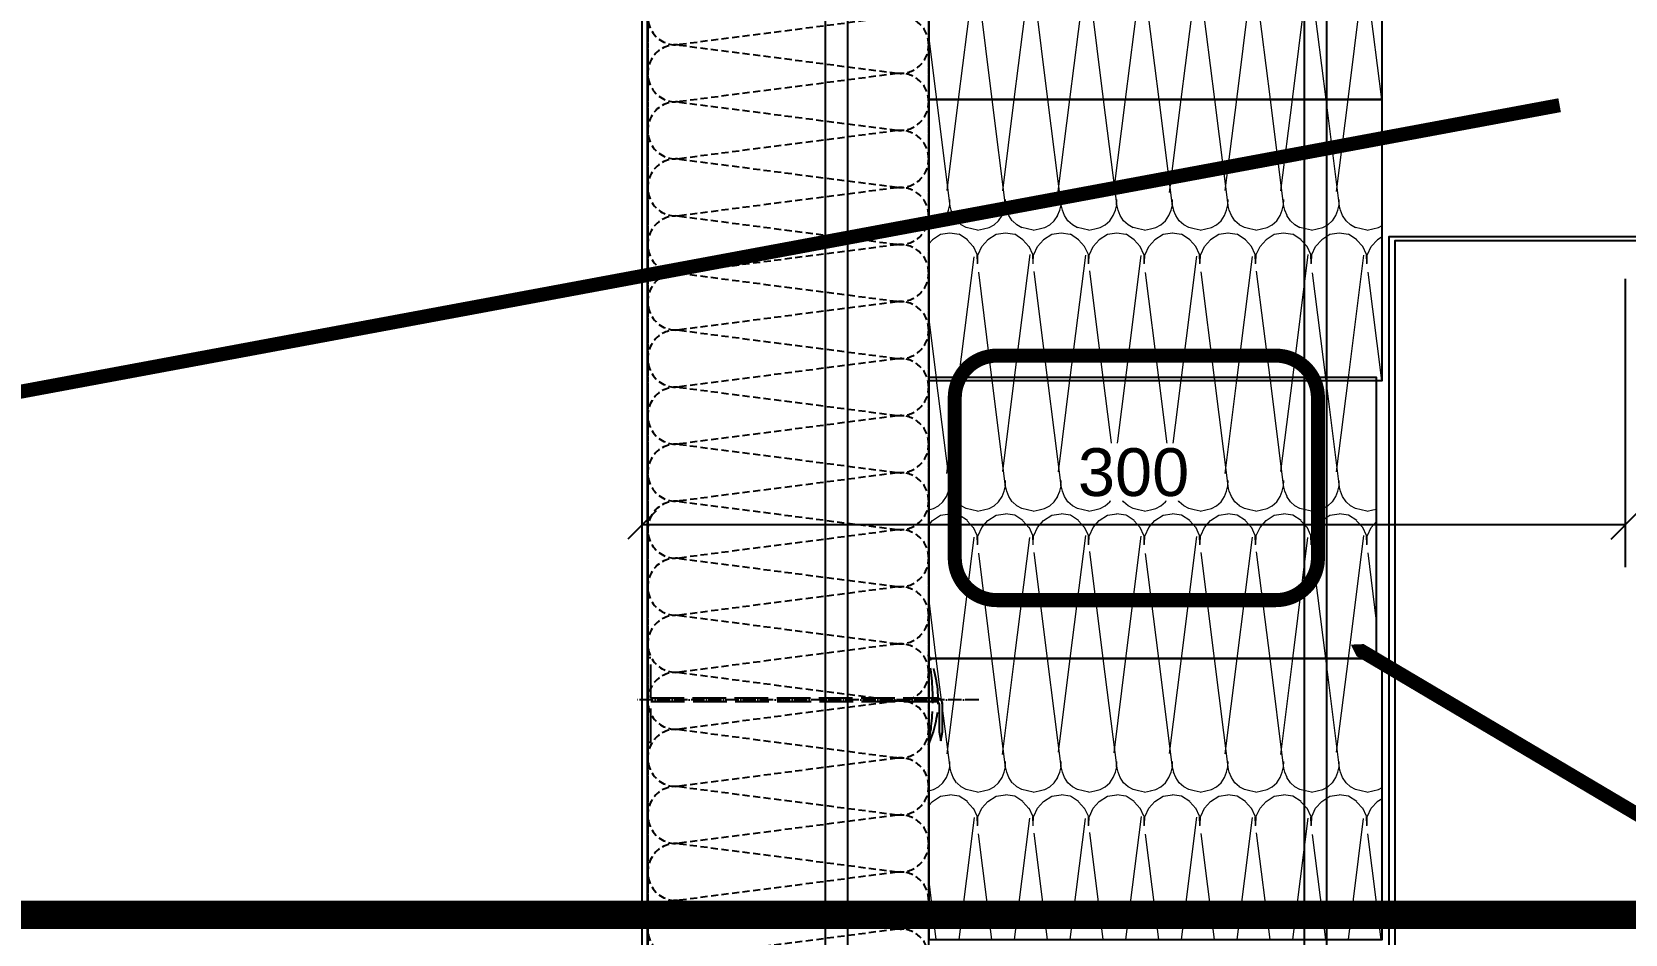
# Model space of a CAD drawing. Header units: millimetres. Extents: x 0 to 119933, y -45162 to 41221.
# Drawn here: x 32572 to 33139, y 3750 to 4071 of the extents above; entities that cross this region are included whole.
import ezdxf
from ezdxf.xclip import XClip

# ---------------------------------------------------------------- set-up
doc = ezdxf.new("R2010")
doc.units = ezdxf.units.MM
doc.header["$XCLIPFRAME"] = 0
for name, pattern in [('ACAD_ISO02W100', [15, 12, -3]), ('ACAD_ISO04W100', [30, 24, -3, 0, -3]), ('CENTER', [2, 1.25, -0.25, 0.25, -0.25]), ('DASH', [0.35, 0.25, -0.1]), ('HIDDEN', [0.375, 0.25, -0.125])]:
    doc.linetypes.add(name, pattern=pattern)
doc.layers.get('DEFPOINTS').update_dxf_attribs({"color": 166})
for name, color, linetype in [('F-Alum', 4, 'Continuous'), ('F-SSTEEL', 3, 'Continuous'), ('F-steel', 3, 'Continuous'), ('F_ALUM', 4, 'Continuous'), ('F_DASH', 8, 'ACAD_ISO02W100'), ('F_INSU', 8, 'Continuous'), ('INSUL', 8, 'Continuous')]:
    doc.layers.add(name, color=color, linetype=linetype)
doc.styles.add('Arial', font='arial.ttf')
doc.dimstyles.new('10x of Arup4', dxfattribs={"dimscale": 10, "dimtxt": 1.7, "dimasz": 1, "dimexe": 1.5, "dimexo": 1.5, "dimgap": 1, "dimtad": 1, "dimdec": 1, "dimdsep": 46, "dimtxsty": 'Arial', "dimblk": 'OBLIQUE', "dimcen": 0, "dimclrd": 1, "dimclre": 1, "dimclrt": 7, "dimadec": 0, "dimazin": 0, "dimtfac": 1, "dimtdec": 1, "dimtix": 1, "dimtofl": 0, "dimtmove": 2, "dimatfit": 3, "dimfxl": 5, "dimtfill": 1, "dimtolj": 1, "dimtzin": 0, "dimlwd": -1, "dimlwe": -1, "dimarcsym": 0})
pattern_1 = [(171.78891, (53.300008, 199.047619), (-673.2017241561263, 100.0000024861343), [3.334189, -696.8453999999999]), (146.908661, (56.22287299999999, 197.142857), (-158.400404383208, 100.0000013838884), [3.488733, -729.14512]), (132.32733, (58.39145, 194.761905), (-178.2004572863525, 199.9999991336096), [3.220506, -673.0858000000001]), (114.796992, (59.71145300000001, 191.904762), (-39.60010136608867, 99.99999941106627), [3.147328, -327.32212]), (91.62022409999996, (59.805739, 188.571429), (-19.80005000361191, 599.9999997105077), [3.334667, -696.9453000000001]), (82.82482490000001, (50.094286, 111.428571), (138.6003494418545, 1099.99999703413), [77.75173799999999, -16250.113]), (97.17517500000001, (69.705765, 111.428571), (-138.6003524828371, 1099.999996651516), [77.75173799999999, -16250.113]), (88.37977579999999, (59.994311, 188.571429), (19.80004305400807, 599.9999999021459), [3.334667, -696.9453000000001]), (65.203007, (60.088597, 191.904762), (39.60010129581894, 99.99999955872296), [3.147327999999999, -327.32212]), (47.67266910000001, (61.408601, 194.761905), (178.2004567313952, 199.9999997012696), [3.220506, -673.0858000000001]), (33.09133830000001, (63.577178, 197.142857), (158.4004028750618, 100.0000036376688), [3.488733, -729.14512]), (8.211089519999998, (66.50004200000001, 199.047619), (673.2017245654226, 99.99999981557866), [3.334189, -696.8453999999999]), (87.16616460000002, (50, 109.52381), (19.80004178584671, 300.0000003017782), [1.907094, -398.5826499999999]), (103.901385, (50.47143, 107.619048), (-79.20020264660533, 299.9999996283441), [1.962234, -410.1069900000001]), (111.603615, (51.225717, 105.714286), (-19.80005052895802, 99.99999996627346), [2.048675, -105.50674]), (122.761347, (52.451435, 103.809524), (-59.40015357165495, 99.99999895630117), [2.265061, -473.39773]), (138.290552, (54.054296, 102.380952), (-118.8003028617563, 100.0000020556398), [2.147087, -448.74108]), (152.003514, (55.845729, 101.428571), (-178.2004575064848, 99.99999862560198), [2.028857, -424.0311900000002]), (166.477202, (57.825734, 100.952381), (-396.0010138359246, 100.0000032088846), [2.036462, -425.6205499999999]), (167.070755, (59.900025, 100.47619), (-415.8010658158154, 99.99999981188667), [2.128248, -444.80388]), (12.9292444, (59.900025, 100.47619), (415.8010659680223, 99.99999935621649), [2.128248, -444.80388]), (13.5227975, (61.97431599999999, 100.952381), (396.0010147085893, 99.99999975312382), [2.036462, -425.6205499999999]), (27.99648529999999, (63.954321, 101.428571), (198.0005052749504, 100.0000036439555), [2.028857, -424.0311900000001]), (41.70944699999999, (65.74575499999999, 102.380952), (118.8003019456718, 100.0000029682972), [2.147087, -448.7410799999999]), (57.23865219999999, (67.34861599999999, 103.809524), (198.0005044485324, 300.0000016678519), [2.265060999999999, -473.3977299999999]), (68.396384, (68.574333, 105.714286), (19.80005041478078, 100.0000003570638), [2.048675, -105.50674]), (76.098615, (69.328621, 107.619048), (19.80005075413857, 99.99999951570958), [1.962234, -410.1069899999999]), (92.83383529999998, (69.800051, 109.52381), (-19.80005025124201, 299.9999998913794), [1.907094000000001, -398.5826500000001])]

# ---------------------------------------------------------------- blocks, each defined once
blk = doc.blocks.new('A$C5AE06ED4')
at = {"color": 251, "linetype": 'ACAD_ISO04W100', "ltscale": 0.2}
blk.add_line((0, 117.8808603771031), (0, -3.934955958160572), dxfattribs=at)
for points in [[(0.6000000000058208, 101.5349159892648, -0.04609666294012896), (16.01350675940921, 100, 0.1031155020331127), (0.6000000000058208, 103.4630420368048, 0.1109549113700525), (-16.01350675940921, 100, -0.04966843195851126)], [(1.399999999994179, 103.7935317396186), (11.38023034474463, 103.7935317396186), (14.60209416615544, 104.3935317396536), (11.38023034474463, 104.9935317396303), (1.399999999994179, 104.9935317396303, 0.4142135623730918), (-0.6000000000058208, 102.9935317396303), (-0.6000000000058208, 1.200000000011642), (-15, 1.200000000011642), (-15, 0), (15, 0), (15, 1.200000000011642), (0.6000000000058208, 1.200000000011642), (0.6000000000058208, 102.9935317396303, -0.4142135623730944)]]:
    blk.add_lwpolyline(points, format="xyb", close=True)
blk = doc.blocks.new('is')
at = {"color": 8, "linetype": 'HIDDEN'}
blk.add_lwpolyline([(2, 0, 0.4517184411411627), (1.007969270657643, -1.125996158832205), (1.992030729342357, -8.874003841167799, -1.135041612651112), (0.00796927065764308, -8.874003841167793), (0.9920307293423569, -1.125996158832205, 0.4517184411411628), (0, 0)], format="xyb", dxfattribs=at)
blk = doc.blocks.new('*U103')
at = {"layer": 'INSUL', "lineweight": 0}
h = blk.add_hatch(dxfattribs=at)
h.set_pattern_fill('岩棉', color=256, scale=100, style=0, pattern_type=2)
h.set_pattern_definition(pattern_1)
h.paths.add_polyline_path([(0, 0), (161.4520732287201, 0), (161.4520732287201, 100), (0, 100)])
at = {"layer": 'INSUL'}
blk.add_lwpolyline([(0, 0), (161.4520732287201, 0), (161.4520732287201, 100), (0, 100)], close=True, dxfattribs=at)
blk = doc.blocks.new('*U88')
at = {"layer": 'INSUL', "lineweight": 0}
h = blk.add_hatch(dxfattribs=at)
h.set_pattern_fill('岩棉', color=256, scale=100, style=0, pattern_type=2)
h.set_pattern_definition(pattern_1)
h.paths.add_polyline_path([(0, 0), (161.4520732287201, 0), (161.4520732287201, 100), (0, 100)])
at = {"layer": 'INSUL'}
blk.add_lwpolyline([(0, 0), (161.4520732287201, 0), (161.4520732287201, 100), (0, 100)], close=True, dxfattribs=at)
blk = doc.blocks.new('*U89')
at = {"layer": 'INSUL', "lineweight": 0}
h = blk.add_hatch(dxfattribs=at)
h.set_pattern_fill('岩棉', color=256, scale=100, style=0, pattern_type=2)
h.set_pattern_definition(pattern_1)
h.paths.add_polyline_path([(0, 0), (161.4520732287201, 0), (161.4520732287201, 100), (0, 100)])
at = {"layer": 'INSUL'}
blk.add_lwpolyline([(0, 0), (161.4520732287201, 0), (161.4520732287201, 100), (0, 100)], close=True, dxfattribs=at)
blk = doc.blocks.new('*U90')
at = {"layer": 'INSUL', "lineweight": 0}
h = blk.add_hatch(dxfattribs=at)
h.set_pattern_fill('岩棉', color=256, scale=100, style=0, pattern_type=2)
h.set_pattern_definition(pattern_1)
h.paths.add_polyline_path([(0, 0), (159.4444201896549, 0), (159.4444201896549, 100), (0, 100)])
at = {"layer": 'INSUL'}
blk.add_lwpolyline([(0, 0), (159.4444201896549, 0), (159.4444201896549, 100), (0, 100)], close=True, dxfattribs=at)
blk = doc.blocks.new('_OBLIQUE')
at = {"color": 0, "linetype": 'ByBlock'}
blk.add_line((-0.5, -0.5), (0.5, 0.5), dxfattribs=at)
blk = doc.blocks.new('*D187')
at = {"color": 1, "linetype": 'Continuous', "transparency": 16777216}
for p, q in [((32788.93120245318, 3983.445790810948), (32788.93120245318, 3880.836651709047)), ((33138.89054370939, 3983.47470200485), (33138.89054370939, 3880.836651709047)), ((33138.89054370939, 3895.836651709047), (32788.93120245318, 3895.836651709047))]:
    blk.add_line(p, q, dxfattribs=at)
at = {"layer": 'DEFPOINTS', "color": 0, "transparency": 16777216}
for p in [(32788.93120245318, 3998.445790810948, 0.2969518524737598), (33138.89054370939, 3998.47470200485, 0.8596676767450315), (32788.93120245318, 3895.836651709047)]:
    blk.add_point(p, dxfattribs=at)
at = {"color": 1, "transparency": 16777216, "xscale": 10, "yscale": 10, "zscale": 10, "rotation": 180}
blk.add_blockref('_OBLIQUE', (32788.93120245318, 3895.836651709047), dxfattribs=at)
at = {"color": 1, "transparency": 16777216, "xscale": 10, "yscale": 10, "zscale": 10}
blk.add_blockref('_OBLIQUE', (33138.89054370939, 3895.836651709047), dxfattribs=at)
at = {"color": 7, "transparency": 16777216, "insert": (32963.91087308129, 3914.522190590357), "char_height": 17, "attachment_point": 5, "style": 'Arial', "bg_fill": 3, "box_fill_scale": 1.1, "bg_fill_color": 256, "bg_fill_true_color": 13158600, "bg_fill_transparency": 0}
blk.add_mtext('\\A1;300', dxfattribs=at)

msp = doc.modelspace()

# ---------------------------------------------------------------- linework, layer by layer
at = {"layer": 'DEFPOINTS', "color": 2, "linetype": 'CENTER', "ltscale": 100, "const_width": 10}
msp.add_lwpolyline([(32525.31915842614, 4853.256344015826), (33310.89274211286, 4853.256344015826, -0.414213562373095), (33410.89274211286, 4753.256344015826), (33410.89274211286, 3857.068250967772, -0.414213562373095), (33310.89274211286, 3757.068250967772), (32525.31915842614, 3757.068250967772, -0.414213562373095), (32425.31915842614, 3857.068250967772), (32425.31915842614, 4753.256344015826, -0.414213562373095)], format="xyb", close=True, dxfattribs=at)
at = {"layer": 'DEFPOINTS', "color": 1, "elevation": -0.8199354803364258}
msp.add_lwpolyline([(33115.57510011582, 4045.237783791616, 5, 5, 0), (32268.15985514036, 3887.504218299447, 50, 0, 0), (32230.62095083323, 3880.516917497224, 0, 0, 0)], format="xyseb", dxfattribs=at)
at = {"layer": 'F-Alum', "color": 8, "linetype": 'DASH'}
for points, elevation in [([(32862.23161892386, 3248.712704845803), (32862.23161892226, 4279.251017748012)], -0.665965746550742), ([(33024.70848047631, 3248.712704845803), (33024.70848047471, 4279.251017748012)], 0.1006544763972422)]:
    msp.add_lwpolyline(points, dxfattribs=dict(at, elevation=elevation))
at = {"layer": 'F-SSTEEL', "elevation": -1.466983626357653}
msp.add_lwpolyline([(33054.90139171859, 3248.712704845803), (33054.90139171859, 3998.474702007615), (33215.08030426485, 3998.474702004675), (33239.6180483335, 3986.043077592371), (33239.00399778417, 3984.463723275502), (33214.49062090024, 3996.974702004675), (33056.90139171859, 3996.974702008459), (33056.90139171859, 3248.712704845803)], dxfattribs=at)
at = {"layer": 'F-steel', "ltscale": 10}
for points, elevation in [([(32854.23161892362, 3248.712704845803), (32854.23161892203, 4279.251017748012)], -0.665965746550742), ([(33032.70848047648, 3248.712704845803), (33032.70848047489, 4279.251017748012)], 0.1006544763972422)]:
    msp.add_lwpolyline(points, dxfattribs=dict(at, elevation=elevation))
at = {"layer": 'F_ALUM', "elevation": 0.2969518524737598}
msp.add_lwpolyline([(32791.00286421221, 3133.006622929953), (32790.90245069028, 4346.47527863264, 0.414213562373095), (32788.90245069028, 4348.47527863264), (32727.9502423316, 4348.47527863264, 0.1989123673787665), (32726.53602876922, 4347.889492195024), (32718.05074739497, 4339.404210820835), (32719.46496095735, 4337.989997258451), (32727.9502423316, 4346.47527863264), (32788.90245069028, 4346.47527863264), (32789.00286421221, 3131.006622929953)], format="xyb", dxfattribs=at)
at = {"layer": 'F_INSU', "color": 8, "linetype": 'HIDDEN', "elevation": 0.02205573957008289}
msp.add_lwpolyline([(32840.93221622659, 3148.47077774019), (32890.97995409631, 3148.470777740161), (32890.98030195077, 4348.361980145954), (32790.98030195077, 4348.361980145954), (32790.97995409631, 3132.888892359403), (32840.93221594737, 3132.987462458533)], close=True, dxfattribs=at)

# ---------------------------------------------------------------- block references
at = {"layer": 'F_DASH', "rotation": 270}
msp.add_blockref('A$C5AE06ED4', (32790.90210283583, 3833.547473908065, 0.2969518524010071), dxfattribs=at)
at = {"layer": 'INSUL'}
ref = msp.add_blockref('is', (32890.98030195077, 4168.227317013644, 0.5847715638413546), dxfattribs=dict(at, xscale=10.15138086831162, yscale=10, zscale=10.15138086831162, rotation=270, row_count=1, column_count=51, row_spacing=0, column_spacing=20.30276173662324))
XClip(ref).set_block_clipping_path([(100.4650477030782, -5.00477378697542), (100.4650477030782, 7.275957614183426e-12), (0, 7.275957614183426e-12), (0, -9.999999999992724), (102, -9.999999999992724), (101.99028998119775, -5.0047738148932694)])
at = {"layer": 'INSUL', "ltscale": 18000, "extrusion": (8.387207337774513e-10, 6.097445596511965e-10, -1), "xscale": -1}
for name, p in [('*U89', (-32890.97995409521, 4047.255087094783, 2.845473193647104)), ('*U88', (-32890.97995409521, 3947.255087094783, 2.845473132672647)), ('*U90', (-32890.97995409682, 3848.34678662864, 1.470993035663777)), ('*U103', (-32890.97995409519, 3748.34678662864, 1.470993035663777))]:
    msp.add_blockref(name, p, dxfattribs=at)

# ---------------------------------------------------------------- next in the draw order: dimensions: what is measured, and where the dimension line sits
dim = msp.add_linear_dim(base=(32788.93120245318, 3895.836651709047), p1=(33138.89054370939, 3998.47470200485, 0.8596676767450315), p2=(32788.93120245318, 3998.445790810948, 0.2969518524737598), text='300', dimstyle='10x of Arup4', override={"dimtmove": 0, "dimarcsym": 1})
dim.commit()
dim.dimension.update_dxf_attribs({"geometry": '*D187', "text_midpoint": (32963.91087308129, 3914.522190590357)})

# ---------------------------------------------------------------- next in the draw order: linework, layer by layer
at = {"layer": 'DEFPOINTS', "color": 6, "linetype": 'CENTER', "ltscale": 10, "const_width": 5}
msp.add_lwpolyline([(32915.25969306438, 3956.101853988832), (33014.55045956897, 3956.101853988832, -0.414213562373095), (33029.55045956897, 3941.101853988832), (33029.55045956897, 3884.073567309766, -0.414213562373095), (33014.55045956897, 3869.073567309766), (32915.25969306438, 3869.073567309766, -0.414213562373095), (32900.25969306438, 3884.073567309766), (32900.25969306438, 3941.101853988832, -0.414213562373095)], format="xyb", close=True, dxfattribs=at)
at = {"layer": 'DEFPOINTS', "color": 6}
msp.add_lwpolyline([(33330.91320694298, 3681.657538536554, 5, 5, 0), (33074.12966913744, 3833.778328071088, 50, 0, 0), (33041.27794184427, 3853.239975558772, 0, 0, 0)], format="xyseb", dxfattribs=at)

doc.saveas('drawing.dxf')
